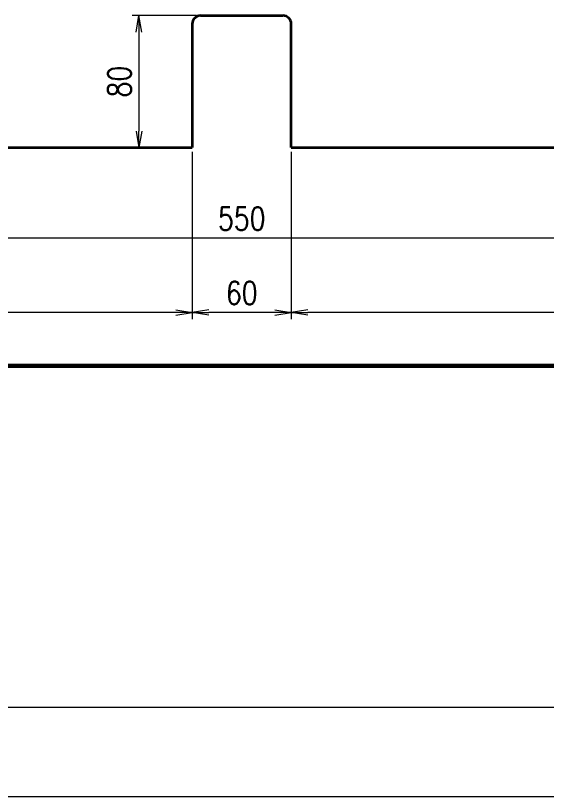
# Model space of a CAD drawing. Header units: millimetres. Extents: x 1333 to 190452, y -42879 to -5704.
# Drawn here: x 181757.7 to 182079.7, y -17760.8 to -17287.5 of the extents above; entities that cross this region are included whole.
import ezdxf

# ---------------------------------------------------------------- set-up
doc = ezdxf.new("R2010")
doc.units = ezdxf.units.MM
doc.header["$LTSCALE"] = 0.5
doc.layers.add('图框', color=7, linetype='Continuous', lineweight=18)
doc.layers.add('标注线', color=3, linetype='Continuous', lineweight=18)
doc.layers.add('打印-禁用', color=7, linetype='Continuous', lineweight=15, plot=False)
doc.styles.add('DIM', font='romans.shx', dxfattribs={"width": 0.8, "bigfont": 'bigfont.shx'})
doc.dimstyles.new('DEH 1-4', dxfattribs={"dimscale": 4, "dimtxt": 3.5, "dimasz": 2.5, "dimexe": 1, "dimexo": 0.625, "dimgap": 1.2, "dimtad": 1, "dimdsep": 46, "dimtxsty": 'DIM', "dimblk": 'OPEN', "dimcen": 0, "dimclrd": 8, "dimclre": 8, "dimclrt": 2, "dimazin": 2, "dimtfac": 0.5, "dimtmove": 0, "dimatfit": 3, "dimldrblk": 'OPEN', "dimfxl": 0, "dimtolj": 2, "dimlwd": 18, "dimlwe": 18, "dimarcsym": 0})

# ---------------------------------------------------------------- blocks, each defined once
blk = doc.blocks.new('GZDEH零件A3图框V01版')
at = {"layer": '图框', "linetype": 'Continuous'}
blk.add_line((2882.49, -1832.96), (3272.49, -1832.96), dxfattribs=at)
at = {"layer": '打印-禁用', "linetype": 'Continuous'}
blk.add_line((2857.49, -1846.46), (3277.49, -1846.46), dxfattribs=at)
blk = doc.blocks.new('DEH A3')
at = {"layer": '图框'}
blk.add_blockref('GZDEH零件A3图框V01版', (-2857.49, 1846.46), dxfattribs=at)
blk = doc.blocks.new('_Open')
at = {"color": 0, "linetype": 'ByBlock', "lineweight": -2}
for p, q in [((-1, 0.167), (0, 0)), ((-1, -0.167), (0, 0)), ((0, 0), (-1, 0))]:
    blk.add_line(p, q, dxfattribs=at)
blk = doc.blocks.new('*D196')
at = {"layer": 'Defpoints', "color": 0, "transparency": 16777216}
for p in [(182344.86, -17362.53), (181924.86, -17367.53), (181924.86, -17467.53)]:
    blk.add_point(p, dxfattribs=at)
at = {"layer": '标注线', "color": 8, "lineweight": 18, "transparency": 16777216}
for p, q in [((182344.86, -17365.03), (182344.86, -17471.53)), ((181924.86, -17370.03), (181924.86, -17471.53)), ((182334.86, -17467.53), (181934.86, -17467.53))]:
    blk.add_line(p, q, dxfattribs=at)
at = {"layer": '标注线', "color": 8, "lineweight": 18, "transparency": 16777216, "xscale": 10, "yscale": 10, "zscale": 10, "rotation": 180}
blk.add_blockref('_Open', (181924.86, -17467.53), dxfattribs=at)
at = {"layer": '标注线', "color": 8, "lineweight": 18, "transparency": 16777216, "xscale": 10, "yscale": 10, "zscale": 10}
blk.add_blockref('_Open', (182344.86, -17467.53), dxfattribs=at)
at = {"layer": '标注线', "color": 2, "transparency": 16777216, "insert": (182134.86, -17455.73), "char_height": 14, "attachment_point": 5, "style": 'DIM'}
blk.add_mtext('\\A2;420', dxfattribs=at)
blk = doc.blocks.new('*D197')
at = {"layer": 'Defpoints', "color": 0, "transparency": 16777216}
for p in [(181864.86, -17367.53), (181924.86, -17367.53), (181864.86, -17467.53)]:
    blk.add_point(p, dxfattribs=at)
at = {"layer": '标注线', "color": 8, "lineweight": 18, "transparency": 16777216}
for p, q in [((181864.86, -17370.03), (181864.86, -17471.53)), ((181924.86, -17370.03), (181924.86, -17471.53)), ((181914.86, -17467.53), (181874.86, -17467.53))]:
    blk.add_line(p, q, dxfattribs=at)
at = {"layer": '标注线', "color": 8, "lineweight": 18, "transparency": 16777216, "xscale": 10, "yscale": 10, "zscale": 10, "rotation": 180}
blk.add_blockref('_Open', (181864.86, -17467.53), dxfattribs=at)
at = {"layer": '标注线', "color": 8, "lineweight": 18, "transparency": 16777216, "xscale": 10, "yscale": 10, "zscale": 10}
blk.add_blockref('_Open', (181924.86, -17467.53), dxfattribs=at)
at = {"layer": '标注线', "color": 2, "transparency": 16777216, "insert": (181894.86, -17455.73), "char_height": 14, "attachment_point": 5, "style": 'DIM'}
blk.add_mtext('\\A2;60', dxfattribs=at)
blk = doc.blocks.new('*D198')
at = {"layer": 'Defpoints', "color": 0, "transparency": 16777216}
for p in [(181584.86, -17362.53), (181864.86, -17367.53), (181584.86, -17467.53)]:
    blk.add_point(p, dxfattribs=at)
at = {"layer": '标注线', "color": 8, "lineweight": 18, "transparency": 16777216}
for p, q in [((181584.86, -17365.03), (181584.86, -17471.53)), ((181864.86, -17370.03), (181864.86, -17471.53)), ((181854.86, -17467.53), (181594.86, -17467.53))]:
    blk.add_line(p, q, dxfattribs=at)
at = {"layer": '标注线', "color": 8, "lineweight": 18, "transparency": 16777216, "xscale": 10, "yscale": 10, "zscale": 10, "rotation": 180}
blk.add_blockref('_Open', (181584.86, -17467.53), dxfattribs=at)
at = {"layer": '标注线', "color": 8, "lineweight": 18, "transparency": 16777216, "xscale": 10, "yscale": 10, "zscale": 10}
blk.add_blockref('_Open', (181864.86, -17467.53), dxfattribs=at)
at = {"layer": '标注线', "color": 2, "transparency": 16777216, "insert": (181724.86, -17455.73), "char_height": 14, "attachment_point": 5, "style": 'DIM'}
blk.add_mtext('\\A2;280', dxfattribs=at)
blk = doc.blocks.new('*D207')
at = {"layer": 'Defpoints', "color": 0, "transparency": 16777216}
for p in [(181869.86, -17287.53), (181832.49, -17367.53), (181844.87, -17367.53)]:
    blk.add_point(p, dxfattribs=at)
at = {"layer": '标注线', "color": 8, "lineweight": 18, "transparency": 16777216}
for p, q in [((181867.36, -17287.53), (181828.49, -17287.53)), ((181832.49, -17297.53), (181832.49, -17357.53)), ((181842.37, -17367.53), (181828.49, -17367.53))]:
    blk.add_line(p, q, dxfattribs=at)
at = {"layer": '标注线', "color": 8, "lineweight": 18, "transparency": 16777216, "xscale": 10, "yscale": 10, "zscale": 10}
for p, rotation in [((181832.49, -17287.53), 90), ((181832.49, -17367.53), 270)]:
    blk.add_blockref('_Open', p, dxfattribs=dict(at, rotation=rotation))
at = {"layer": '标注线', "color": 2, "transparency": 16777216, "insert": (181820.69, -17327.53), "char_height": 14, "attachment_point": 5, "rotation": 90, "style": 'DIM'}
blk.add_mtext('\\A2;80', dxfattribs=at)
blk = doc.blocks.new('*D209')
at = {"layer": 'Defpoints', "color": 0, "transparency": 16777216}
for p in [(181619.86, -17342.53), (182169.86, -17342.53), (181619.86, -17422.37)]:
    blk.add_point(p, dxfattribs=at)
at = {"layer": '标注线', "color": 8, "lineweight": 18, "transparency": 16777216}
for p, q in [((181619.86, -17345.03), (181619.86, -17426.37)), ((182169.86, -17345.03), (182169.86, -17426.37)), ((182159.86, -17422.37), (181629.86, -17422.37))]:
    blk.add_line(p, q, dxfattribs=at)
at = {"layer": '标注线', "color": 8, "lineweight": 18, "transparency": 16777216, "xscale": 10, "yscale": 10, "zscale": 10, "rotation": 180}
blk.add_blockref('_Open', (181619.86, -17422.37), dxfattribs=at)
at = {"layer": '标注线', "color": 8, "lineweight": 18, "transparency": 16777216, "xscale": 10, "yscale": 10, "zscale": 10}
blk.add_blockref('_Open', (182169.86, -17422.37), dxfattribs=at)
at = {"layer": '标注线', "color": 2, "transparency": 16777216, "insert": (181894.86, -17410.57), "char_height": 14, "attachment_point": 5, "style": 'DIM'}
blk.add_mtext('\\A2;550', dxfattribs=at)

msp = doc.modelspace()

# ---------------------------------------------------------------- linework, layer by layer
at = {"color": 7, "lineweight": 35}
for p, q in [((181869.86, -17287.533), (181919.86, -17287.533)), ((181864.86, -17292.533), (181864.86, -17367.533)), ((181924.86, -17367.533), (181924.86, -17292.533)), ((181589.86, -17367.533), (181864.86, -17367.533)), ((181924.86, -17367.533), (182339.86, -17367.533)), ((181589.86, -17499.284), (181864.86, -17499.284)), ((181589.86, -17500.284), (181864.86, -17500.284)), ((181869.86, -17499.284), (181919.86, -17499.284)), ((181869.86, -17500.284), (181919.86, -17500.284)), ((181924.86, -17499.284), (182339.86, -17499.284)), ((181924.86, -17500.284), (182339.86, -17500.284))]:
    msp.add_line(p, q, dxfattribs=at)
at = {"color": 7, "lineweight": 35, "ltscale": 0.125}
for p, q in [((181864.86, -17499.284), (181869.86, -17499.284)), ((181864.86, -17500.284), (181869.86, -17500.284)), ((181919.86, -17499.284), (181924.86, -17499.284)), ((181919.86, -17500.284), (181924.86, -17500.284))]:
    msp.add_line(p, q, dxfattribs=at)
at = {"color": 7, "lineweight": 35, "ltscale": 0.025}
for p, q in [((181864.86, -17499.284), (181864.86, -17500.284)), ((181924.86, -17499.284), (181924.86, -17500.284))]:
    msp.add_line(p, q, dxfattribs=at)
at = {"color": 7, "lineweight": 13, "ltscale": 0.025}
for p, q in [((181869.86, -17499.284), (181869.86, -17500.284)), ((181919.86, -17499.284), (181919.86, -17500.284))]:
    msp.add_line(p, q, dxfattribs=at)
at = {"color": 7, "lineweight": 35}
for centre, start, end in [((181869.86, -17292.533), 90, 180.00001), ((181919.86, -17292.533), 0, 90)]:
    msp.add_arc(centre, 5, start, end, dxfattribs=at)

# ---------------------------------------------------------------- block references
at = {"layer": '图框', "xscale": 4, "yscale": 4, "zscale": 4}
msp.add_blockref('DEH A3', (181206.497, -17760.849), dxfattribs=at)

# ---------------------------------------------------------------- dimensions: what is measured, and where the dimension line sits
at = {"layer": '标注线'}
dim = msp.add_linear_dim(base=(181832.487, -17367.533), p1=(181869.86, -17287.533), p2=(181844.868, -17367.533), angle=90, dimstyle='DEH 1-4', dxfattribs=at)
dim.commit()
dim.dimension.update_dxf_attribs({"geometry": '*D207', "text_midpoint": (181820.687, -17327.533)})
for base, p1, p2, picture, middle in [((181619.86, -17422.372), (182169.86, -17342.533), (181619.86, -17342.533), '*D209', (181894.86, -17410.572)), ((181584.86, -17467.534), (181864.86, -17367.533), (181584.86, -17362.533), '*D198', (181724.86, -17455.734)), ((181924.86, -17467.534), (182344.86, -17362.533), (181924.86, -17367.533), '*D196', (182134.86, -17455.734)), ((181864.86, -17467.534), (181924.86, -17367.533), (181864.86, -17367.533), '*D197', (181894.86, -17455.734))]:
    dim = msp.add_linear_dim(base=base, p1=p1, p2=p2, dimstyle='DEH 1-4', dxfattribs=at)
    dim.commit()
    dim.dimension.update_dxf_attribs({"geometry": picture, "text_midpoint": middle})

doc.saveas('drawing.dxf')
